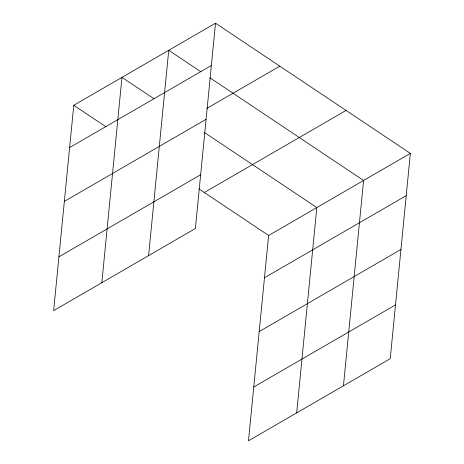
<?xml version="1.0" encoding="UTF-8"?>
<svg xmlns="http://www.w3.org/2000/svg" width="464" height="464" viewBox="0 0 464 464"><rect width="100%" height="100%" fill="white"/><g stroke="black" fill="none" stroke-linecap="round" stroke-linejoin="round"><path stroke-width="0.7" d="M215.511 23.2L73.77 105.299L53.638 310.625L195.379 228.526L215.511 23.2L410.362 153.375L390.23 358.701L248.489 440.8L268.621 235.474L410.362 153.375M101.831 282.709L121.962 77.384L154.112 98.861M148.602 255.618L168.739 50.292L200.889 71.769M296.682 412.885L316.813 207.559L204.328 132.414M343.453 385.793L363.59 180.467L209.821 77.737M69.623 147.587L211.364 65.488M206.845 108.419L279.815 66.161M64.345 201.388L206.091 119.294M58.911 256.824L200.657 174.725M204.322 192.514L346.063 110.415M264.474 277.762L406.215 195.663M259.196 331.563L400.942 249.47M253.762 386.999L395.508 304.9M73.77 105.299L105.92 126.776M198.899 188.894L268.621 235.474"/></g></svg>
